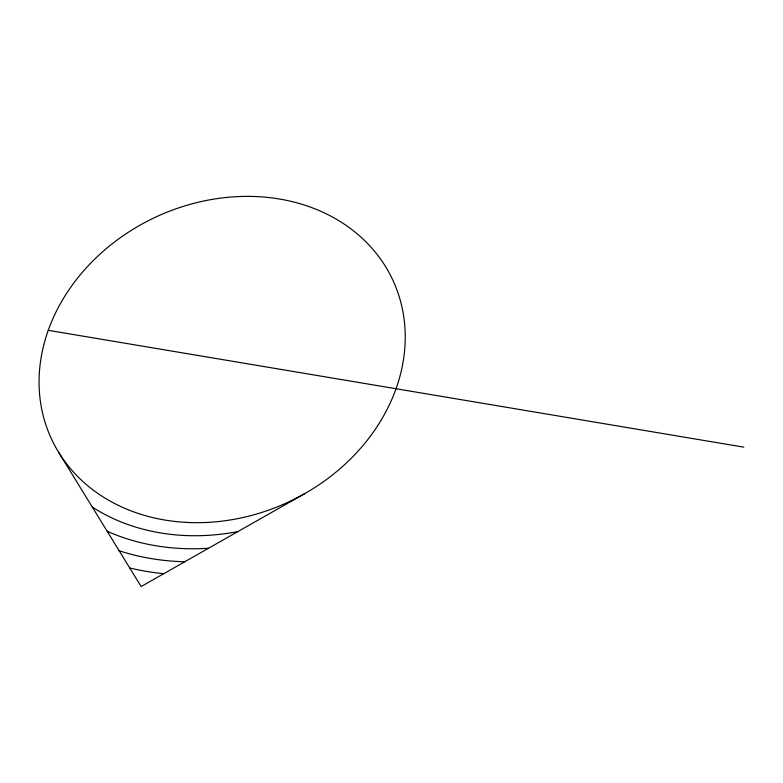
<?xml version="1.0" encoding="UTF-8"?>
<svg xmlns="http://www.w3.org/2000/svg" width="783" height="783" viewBox="0 0 783 783"><rect width="100%" height="100%" fill="white"/><g stroke="black" fill="none" stroke-linecap="round" stroke-linejoin="round"><path stroke-width="1.17" d="M304.616 493.681L141.146 586.536L58.676 452.368M48.243 330.318L743.85 447.162M184.759 561.763A233.442 194.889 -25 0 1 119.143 550.743M237.934 531.559A203.316 169.735 -25 0 1 92.316 507.1M163.764 573.685A248.495 207.456 -25 0 1 129.733 567.969M208.513 548.266A218.379 182.312 -25 0 1 107.163 531.246M185.923 522.378A188.253 157.168 -25 0 0 395.679 286.715A188.253 157.168 -25 0 0 84.828 269.489A188.253 157.168 -25 0 0 185.923 522.378"/></g></svg>
